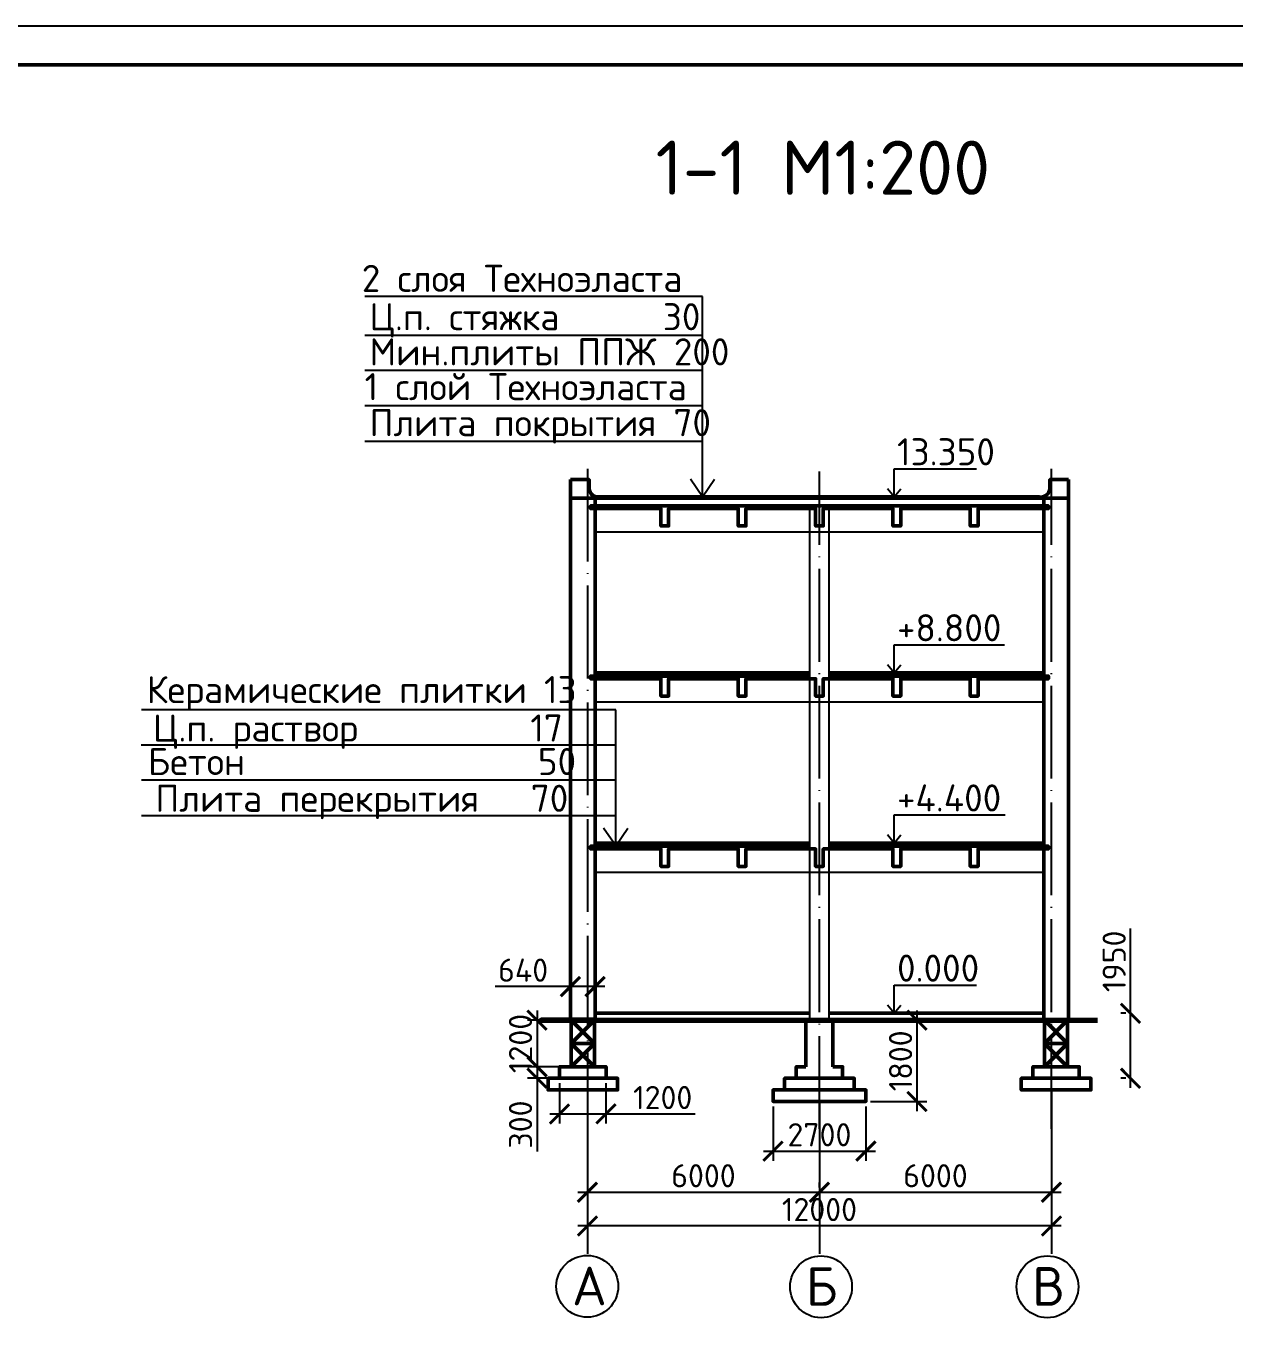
# Model space of a CAD drawing. Header units: millimetres. Extents: x -258556 to -95372, y 16759 to 83599.
# Drawn here: x -127757.5 to -127601.2, y 41836 to 42005.4 of the extents above; entities that cross this region are included whole.
import ezdxf

# ---------------------------------------------------------------- set-up
doc = ezdxf.new("R2010")
doc.units = ezdxf.units.MM
doc.header["$LTSCALE"] = 0.5
doc.linetypes.add('ACAD_ISO04W100', pattern=[30, 24, -3, 0, -3])
for name, color, linetype, lineweight in [('0.25-STAMP', 10, 'Continuous', 25), ('0.3-STAMP', 7, 'Continuous', 30), ('ТОЛСТЫЕ', 1, 'Continuous', 50), ('ТОНКИЕе', 7, 'Continuous', 25)]:
    doc.layers.add(name, color=color, linetype=linetype, lineweight=lineweight)
for name, color, linetype in [('оси', 7, 'ACAD_ISO04W100'), ('размеры', 7, 'Continuous'), ('Тонкий', 7, 'Continuous')]:
    doc.layers.add(name, color=color, linetype=linetype)
doc.styles.add('3.5', font='isocpeur.ttf', dxfattribs={"height": 3.5})
doc.styles.add('Наклонный 5', font='isocpeur.ttf', dxfattribs={"oblique": 15, "height": 7})
doc.styles.add('Наклонный3.5', font='isocpeur.ttf', dxfattribs={"height": 3})
doc.dimstyles.new('СТРОИТЕЛЬНЫЙ', dxfattribs={"dimtxt": 3.5, "dimasz": 2.5, "dimexe": 1.25, "dimexo": 0.625, "dimtad": 1, "dimdec": 0, "dimlfac": 100, "dimdsep": 46, "dimtxsty": 'Наклонный3.5', "dimblk1": 'ARCHTICK', "dimblk2": 'ARCHTICK', "dimsah": 1, "dimcen": 0, "dimdle": 1.25, "dimadec": 0, "dimazin": 0, "dimtfac": 0.75, "dimtdec": 0, "dimtmove": 0, "dimatfit": 3, "dimldrblk": 'ARCHTICK', "dimfxl": 1, "dimtolj": 1, "dimtzin": 0, "dimarcsym": 0})

# ---------------------------------------------------------------- blocks, each defined once
blk = doc.blocks.new('_ArchTick')
at = {"color": 0, "linetype": 'ByBlock', "const_width": 0.15}
blk.add_lwpolyline([(-0.5, -0.5), (0.5, 0.5)], dxfattribs=at)
blk = doc.blocks.new('*D637')
at = {"layer": 'Defpoints', "color": 0, "transparency": 16777216}
for p in [(-127687.15, 41876.89), (-127691.47, 41870.89), (-127687.05, 41870.89)]:
    blk.add_point(p, dxfattribs=at)
at = {"layer": 'размеры', "color": 0, "lineweight": -2, "transparency": 16777216}
for p, q in [((-127691.47, 41878.14), (-127691.47, 41869.64)), ((-127687.77, 41876.89), (-127692.72, 41876.89)), ((-127687.67, 41870.89), (-127692.72, 41870.89))]:
    blk.add_line(p, q, dxfattribs=at)
at = {"layer": 'размеры', "color": 0, "lineweight": -2, "transparency": 16777216, "xscale": 2.5, "yscale": 2.5, "zscale": 2.5}
for p, rotation in [((-127691.47, 41876.89), 90), ((-127691.47, 41870.89), 270)]:
    blk.add_blockref('_ArchTick', p, dxfattribs=dict(at, rotation=rotation))
at = {"layer": 'размеры', "color": 0, "transparency": 16777216, "insert": (-127693.6, 41873.89), "char_height": 3, "attachment_point": 5, "rotation": 90, "style": 'Наклонный3.5'}
blk.add_mtext('\\A1;1200', dxfattribs=at)
blk = doc.blocks.new('*D638')
at = {"layer": 'Defpoints', "color": 0, "transparency": 16777216}
for p in [(-127688.55, 41870.89), (-127691.47, 41869.39), (-127688.55, 41869.39)]:
    blk.add_point(p, dxfattribs=at)
at = {"layer": 'размеры', "color": 0, "lineweight": -2, "transparency": 16777216}
for p, q in [((-127691.47, 41872.14), (-127691.47, 41869.39)), ((-127689.17, 41870.89), (-127692.72, 41870.89)), ((-127689.17, 41869.39), (-127692.72, 41869.39)), ((-127691.47, 41869.39), (-127691.47, 41859.94))]:
    blk.add_line(p, q, dxfattribs=at)
at = {"layer": 'размеры', "color": 0, "lineweight": -2, "transparency": 16777216, "xscale": 2.5, "yscale": 2.5, "zscale": 2.5}
for p, rotation in [((-127691.47, 41870.89), 90), ((-127691.47, 41869.39), 270)]:
    blk.add_blockref('_ArchTick', p, dxfattribs=dict(at, rotation=rotation))
at = {"layer": 'размеры', "color": 0, "transparency": 16777216, "insert": (-127693.6, 41863.41), "char_height": 3, "attachment_point": 5, "rotation": 90, "style": 'Наклонный3.5'}
blk.add_mtext('\\A1;300', dxfattribs=at)
blk = doc.blocks.new('*D639')
at = {"layer": 'Defpoints', "color": 0, "transparency": 16777216}
for p in [(-127688.55, 41869.39), (-127682.55, 41869.39), (-127682.55, 41864.78)]:
    blk.add_point(p, dxfattribs=at)
at = {"layer": 'размеры', "color": 0, "lineweight": -2, "transparency": 16777216}
for p, q in [((-127688.55, 41868.76), (-127688.55, 41863.53)), ((-127682.55, 41868.76), (-127682.55, 41863.53)), ((-127689.8, 41864.78), (-127682.55, 41864.78)), ((-127682.55, 41864.78), (-127671, 41864.78))]:
    blk.add_line(p, q, dxfattribs=at)
at = {"layer": 'размеры', "color": 0, "lineweight": -2, "transparency": 16777216, "xscale": 2.5, "yscale": 2.5, "zscale": 2.5, "rotation": 180}
blk.add_blockref('_ArchTick', (-127688.55, 41864.78), dxfattribs=at)
at = {"layer": 'размеры', "color": 0, "lineweight": -2, "transparency": 16777216, "xscale": 2.5, "yscale": 2.5, "zscale": 2.5}
blk.add_blockref('_ArchTick', (-127682.55, 41864.78), dxfattribs=at)
at = {"layer": 'размеры', "color": 0, "transparency": 16777216, "insert": (-127675.22, 41866.9), "char_height": 3, "attachment_point": 5, "style": 'Наклонный3.5'}
blk.add_mtext('\\A1;1200', dxfattribs=at)
blk = doc.blocks.new('*D640')
at = {"layer": 'Defpoints', "color": 0, "transparency": 16777216}
for p in [(-127684.95, 41857.21), (-127654.95, 41857.21), (-127654.95, 41854.66)]:
    blk.add_point(p, dxfattribs=at)
at = {"layer": 'размеры', "color": 0, "lineweight": -2, "transparency": 16777216}
for p, q in [((-127684.95, 41856.59), (-127684.95, 41853.41)), ((-127654.95, 41856.59), (-127654.95, 41853.41)), ((-127686.2, 41854.66), (-127653.7, 41854.66))]:
    blk.add_line(p, q, dxfattribs=at)
at = {"layer": 'размеры', "color": 0, "lineweight": -2, "transparency": 16777216, "xscale": 2.5, "yscale": 2.5, "zscale": 2.5, "rotation": 180}
blk.add_blockref('_ArchTick', (-127684.95, 41854.66), dxfattribs=at)
at = {"layer": 'размеры', "color": 0, "lineweight": -2, "transparency": 16777216, "xscale": 2.5, "yscale": 2.5, "zscale": 2.5}
blk.add_blockref('_ArchTick', (-127654.95, 41854.66), dxfattribs=at)
at = {"layer": 'размеры', "color": 0, "transparency": 16777216, "insert": (-127669.95, 41856.79), "char_height": 3, "attachment_point": 5, "style": 'Наклонный3.5'}
blk.add_mtext('\\A1;6000 ', dxfattribs=at)
blk = doc.blocks.new('*D641')
at = {"layer": 'Defpoints', "color": 0, "transparency": 16777216}
for p in [(-127624.95, 41857.21), (-127654.95, 41854.66), (-127624.95, 41854.66)]:
    blk.add_point(p, dxfattribs=at)
at = {"layer": 'размеры', "color": 0, "lineweight": -2, "transparency": 16777216}
for p, q in [((-127654.95, 41855.29), (-127654.95, 41855.91)), ((-127624.95, 41856.59), (-127624.95, 41853.41)), ((-127656.2, 41854.66), (-127623.7, 41854.66))]:
    blk.add_line(p, q, dxfattribs=at)
at = {"layer": 'размеры', "color": 0, "lineweight": -2, "transparency": 16777216, "xscale": 2.5, "yscale": 2.5, "zscale": 2.5, "rotation": 180}
blk.add_blockref('_ArchTick', (-127654.95, 41854.66), dxfattribs=at)
at = {"layer": 'размеры', "color": 0, "lineweight": -2, "transparency": 16777216, "xscale": 2.5, "yscale": 2.5, "zscale": 2.5}
blk.add_blockref('_ArchTick', (-127624.95, 41854.66), dxfattribs=at)
at = {"layer": 'размеры', "color": 0, "transparency": 16777216, "insert": (-127639.95, 41856.79), "char_height": 3, "attachment_point": 5, "style": 'Наклонный3.5'}
blk.add_mtext('\\A1;6000', dxfattribs=at)
blk = doc.blocks.new('*D642')
at = {"layer": 'Defpoints', "color": 0, "transparency": 16777216}
for p in [(-127684.95, 41854.66), (-127624.95, 41854.66), (-127684.95, 41850.3)]:
    blk.add_point(p, dxfattribs=at)
at = {"layer": 'размеры', "color": 0, "lineweight": -2, "transparency": 16777216}
for p, q in [((-127684.95, 41854.04), (-127684.95, 41849.05)), ((-127624.95, 41854.04), (-127624.95, 41849.05)), ((-127623.7, 41850.3), (-127686.2, 41850.3))]:
    blk.add_line(p, q, dxfattribs=at)
at = {"layer": 'размеры', "color": 0, "lineweight": -2, "transparency": 16777216, "xscale": 2.5, "yscale": 2.5, "zscale": 2.5, "rotation": 180}
blk.add_blockref('_ArchTick', (-127684.95, 41850.3), dxfattribs=at)
at = {"layer": 'размеры', "color": 0, "lineweight": -2, "transparency": 16777216, "xscale": 2.5, "yscale": 2.5, "zscale": 2.5}
blk.add_blockref('_ArchTick', (-127624.95, 41850.3), dxfattribs=at)
at = {"layer": 'размеры', "color": 0, "transparency": 16777216, "insert": (-127654.95, 41852.42), "char_height": 3, "attachment_point": 5, "style": 'Наклонный3.5'}
blk.add_mtext('\\A1;12000', dxfattribs=at)
blk = doc.blocks.new('*D643')
at = {"layer": 'Defpoints', "color": 0, "transparency": 16777216}
for p in [(-127687.15, 41881.25), (-127683.95, 41877.79), (-127687.15, 41876.89)]:
    blk.add_point(p, dxfattribs=at)
at = {"layer": 'размеры', "color": 0, "lineweight": -2, "transparency": 16777216}
for p, q in [((-127687.15, 41877.51), (-127687.15, 41882.5)), ((-127683.95, 41878.41), (-127683.95, 41882.5)), ((-127687.15, 41881.25), (-127696.9, 41881.25)), ((-127682.7, 41881.25), (-127687.15, 41881.25))]:
    blk.add_line(p, q, dxfattribs=at)
at = {"layer": 'размеры', "color": 0, "lineweight": -2, "transparency": 16777216, "xscale": 2.5, "yscale": 2.5, "zscale": 2.5, "rotation": 180}
blk.add_blockref('_ArchTick', (-127687.15, 41881.25), dxfattribs=at)
at = {"layer": 'размеры', "color": 0, "lineweight": -2, "transparency": 16777216, "xscale": 2.5, "yscale": 2.5, "zscale": 2.5}
blk.add_blockref('_ArchTick', (-127683.95, 41881.25), dxfattribs=at)
at = {"layer": 'размеры', "color": 0, "transparency": 16777216, "insert": (-127693.27, 41883.37), "char_height": 3, "attachment_point": 5, "style": 'Наклонный3.5'}
blk.add_mtext('\\A1;640', dxfattribs=at)
blk = doc.blocks.new('*D644')
at = {"layer": 'Defpoints', "color": 0, "transparency": 16777216}
for p in [(-127614.72, 41877.79), (-127614.72, 41877.79), (-127614.72, 41869.39)]:
    blk.add_point(p, dxfattribs=at)
at = {"layer": 'размеры', "color": 0, "lineweight": -2, "transparency": 16777216}
for p, q in [((-127614.72, 41877.79), (-127614.72, 41888.74)), ((-127615.34, 41877.79), (-127615.97, 41877.79)), ((-127614.72, 41868.14), (-127614.72, 41877.79)), ((-127615.34, 41869.39), (-127615.97, 41869.39))]:
    blk.add_line(p, q, dxfattribs=at)
at = {"layer": 'размеры', "color": 0, "lineweight": -2, "transparency": 16777216, "xscale": 2.5, "yscale": 2.5, "zscale": 2.5}
for p, rotation in [((-127614.72, 41877.79), 90), ((-127614.72, 41869.39), 270)]:
    blk.add_blockref('_ArchTick', p, dxfattribs=dict(at, rotation=rotation))
at = {"layer": 'размеры', "color": 0, "transparency": 16777216, "insert": (-127616.84, 41884.51), "char_height": 3, "attachment_point": 5, "rotation": 90, "style": 'Наклонный3.5'}
blk.add_mtext('\\A1;1950', dxfattribs=at)
blk = doc.blocks.new('*D660')
at = {"layer": 'Defpoints', "color": 0, "transparency": 16777216}
for p in [(-127660.95, 41866.39), (-127648.95, 41866.39), (-127648.95, 41859.97)]:
    blk.add_point(p, dxfattribs=at)
at = {"layer": 'размеры', "color": 0, "lineweight": -2, "transparency": 16777216}
for p, q in [((-127660.95, 41865.76), (-127660.95, 41858.72)), ((-127648.95, 41865.76), (-127648.95, 41858.72)), ((-127662.2, 41859.97), (-127647.7, 41859.97))]:
    blk.add_line(p, q, dxfattribs=at)
at = {"layer": 'размеры', "color": 0, "lineweight": -2, "transparency": 16777216, "xscale": 2.5, "yscale": 2.5, "zscale": 2.5, "rotation": 180}
blk.add_blockref('_ArchTick', (-127660.95, 41859.97), dxfattribs=at)
at = {"layer": 'размеры', "color": 0, "lineweight": -2, "transparency": 16777216, "xscale": 2.5, "yscale": 2.5, "zscale": 2.5}
blk.add_blockref('_ArchTick', (-127648.95, 41859.97), dxfattribs=at)
at = {"layer": 'размеры', "color": 0, "transparency": 16777216, "insert": (-127654.95, 41862.09), "char_height": 3, "attachment_point": 5, "style": 'Наклонный3.5'}
blk.add_mtext('\\A1;2700', dxfattribs=at)
blk = doc.blocks.new('*D661')
at = {"layer": 'Defpoints', "color": 0, "transparency": 16777216}
for p in [(-127654.95, 41876.89), (-127642.33, 41876.89), (-127648.95, 41866.39)]:
    blk.add_point(p, dxfattribs=at)
at = {"layer": 'размеры', "color": 0, "lineweight": -2, "transparency": 16777216}
for p, q in [((-127642.33, 41865.14), (-127642.33, 41878.14)), ((-127654.32, 41876.89), (-127641.08, 41876.89)), ((-127648.33, 41866.39), (-127641.08, 41866.39))]:
    blk.add_line(p, q, dxfattribs=at)
at = {"layer": 'размеры', "color": 0, "lineweight": -2, "transparency": 16777216, "xscale": 2.5, "yscale": 2.5, "zscale": 2.5}
for p, rotation in [((-127642.33, 41876.89), 90), ((-127642.33, 41866.39), 270)]:
    blk.add_blockref('_ArchTick', p, dxfattribs=dict(at, rotation=rotation))
at = {"layer": 'размеры', "color": 0, "transparency": 16777216, "insert": (-127644.46, 41871.64), "char_height": 3, "attachment_point": 5, "rotation": 90, "style": 'Наклонный3.5'}
blk.add_mtext('\\A1;1800', dxfattribs=at)

msp = doc.modelspace()

# ---------------------------------------------------------------- linework, layer by layer
at = {"layer": '0.25-STAMP', "color": 7}
msp.add_lwpolyline([(-127994.22469, 41411.39759), (-127153.22469, 41411.39759), (-127153.22469, 42005.39759), (-127994.22469, 42005.39759), (-127994.22469, 41411.39759)], dxfattribs=at)
at = {"layer": '0.3-STAMP', "color": 7, "lineweight": 50}
msp.add_lwpolyline([(-127974.22469, 41416.39759), (-127158.22469, 41416.39759), (-127158.22469, 42000.39759), (-127974.22469, 42000.39759), (-127974.22469, 41416.39759)], dxfattribs=at)
at = {"layer": 'оси', "color": 7}
for points in [[(-127684.94707, 41948.18866), (-127684.94707, 41850.29529)], [(-127624.94707, 41862.84531), (-127624.94707, 41862.84531), (-127624.94707, 41948.1884)], [(-127654.94707, 41862.84531), (-127654.94707, 41862.84531), (-127654.94707, 41947.82574)]]:
    msp.add_lwpolyline(points, dxfattribs=at)
at = {"layer": 'оси', "color": 7, "linetype": 'ByBlock'}
for points in [[(-127683.94707, 41943.03986), (-127683.93439, 41940.03989), (-127625.94707, 41940.03989)], [(-127683.94707, 41921.03986), (-127683.93439, 41918.03989), (-127625.94707, 41918.03989)], [(-127683.94707, 41899.03986), (-127683.93439, 41896.03989), (-127625.94707, 41896.03989)]]:
    msp.add_lwpolyline(points, dxfattribs=at)
at = {"layer": 'ТОЛСТЫЕ', "color": 7}
for points in [[(-127687.14707, 41876.88986), (-127687.14707, 41876.88986), (-127687.14707, 41946.78986)], [(-127687.14707, 41946.78986), (-127684.74707, 41946.78986), (-127684.74707, 41945.66486), (-127684.74707, 41945.66486)], [(-127622.74707, 41946.78986), (-127625.14707, 41946.78986), (-127625.14707, 41945.66486), (-127625.14707, 41945.66486)], [(-127622.74707, 41876.88986), (-127622.74707, 41876.88986), (-127622.74707, 41946.78986)], [(-127683.94707, 41944.38986), (-127687.02953, 41944.38986), (-127687.14707, 41944.38986)], [(-127625.94707, 41944.59463), (-127625.94707, 41943.38986), (-127684.54707, 41943.38986), (-127684.54707, 41943.03986), (-127675.44707, 41943.03986)], [(-127653.69707, 41943.38986), (-127625.34707, 41943.38986), (-127625.34707, 41943.03986), (-127634.44707, 41943.03986), (-127634.44707, 41940.78986), (-127635.44707, 41940.78986), (-127635.44707, 41943.03986), (-127644.44707, 41943.03986), (-127644.44707, 41940.78986), (-127645.44707, 41940.78986), (-127645.44707, 41943.03986), (-127654.44707, 41943.03986), (-127654.44707, 41940.78986), (-127655.44707, 41940.78986), (-127655.44707, 41943.03986), (-127664.44707, 41943.03986), (-127664.44707, 41940.78986), (-127665.44707, 41940.78986), (-127665.44707, 41943.03986), (-127674.44707, 41943.03986), (-127674.44707, 41940.78986), (-127675.44707, 41940.78986), (-127675.44707, 41943.03986), (-127684.54707, 41943.03986), (-127684.54707, 41943.38986)], [(-127683.94707, 41944.13986), (-127683.94707, 41944.53986), (-127656.19707, 41944.53986)], [(-127683.94707, 41944.53986), (-127683.94707, 41944.38986), (-127625.94707, 41944.38986)], [(-127683.94707, 41943.38986), (-127683.94707, 41944.53986), (-127626.55184, 41944.53986)], [(-127656.19707, 41921.78986), (-127683.94707, 41921.78986), (-127683.94707, 41923.98986), (-127683.94707, 41921.78986), (-127683.94707, 41943.03986)], [(-127674.44707, 41943.03986), (-127665.44707, 41943.03986)], [(-127625.94707, 41944.38986), (-127625.94707, 41944.38986)], [(-127625.94707, 41944.38986), (-127622.74707, 41944.38986)], [(-127625.94707, 41943.63986), (-127625.94707, 41943.49626)], [(-127625.94707, 41899.38986), (-127625.94707, 41943.03986)], [(-127683.94707, 41899.38986), (-127683.94707, 41942.28986)], [(-127656.19707, 41921.38986), (-127683.94707, 41921.38986), (-127684.54707, 41921.38986), (-127684.54707, 41921.03986), (-127675.44707, 41921.03986)], [(-127684.54707, 41921.38986), (-127656.19707, 41921.38986)], [(-127653.69707, 41921.38986), (-127625.34707, 41921.38986), (-127625.34707, 41921.03986), (-127634.44707, 41921.03986), (-127634.44707, 41918.78986), (-127635.44707, 41918.78986), (-127635.44707, 41921.03986), (-127644.44707, 41921.03986), (-127644.44707, 41918.78986), (-127645.44707, 41918.78986), (-127645.44707, 41921.03986), (-127654.44707, 41921.03986), (-127654.44707, 41918.78986), (-127655.44707, 41918.78986), (-127655.44707, 41921.03986), (-127664.44707, 41921.03986), (-127664.44707, 41918.78986), (-127665.44707, 41918.78986), (-127665.44707, 41921.03986), (-127674.44707, 41921.03986), (-127674.44707, 41918.78986), (-127675.44707, 41918.78986), (-127675.44707, 41921.03986), (-127684.54707, 41921.03986), (-127684.54707, 41921.38986)], [(-127683.94707, 41921.38986), (-127683.94707, 41921.78986), (-127656.19707, 41921.78986)], [(-127683.94707, 41921.78986), (-127683.94707, 41921.63986), (-127656.19707, 41921.63986)], [(-127654.44707, 41921.03986), (-127645.44707, 41921.03986)], [(-127653.69707, 41899.78986), (-127625.94707, 41899.78986), (-127625.94707, 41921.78986), (-127653.69707, 41921.78986)], [(-127625.94707, 41921.78986), (-127625.94707, 41921.38986), (-127653.69707, 41921.38986)], [(-127653.69707, 41921.63986), (-127625.94707, 41921.63986)], [(-127684.54707, 41899.38986), (-127656.19707, 41899.38986)], [(-127653.69707, 41899.38986), (-127625.34707, 41899.38986), (-127625.34707, 41899.03986), (-127634.44707, 41899.03986), (-127634.44707, 41896.78986), (-127635.44707, 41896.78986), (-127635.44707, 41899.03986), (-127644.44707, 41899.03986), (-127644.44707, 41896.78986), (-127645.44707, 41896.78986), (-127645.44707, 41899.03986), (-127654.44707, 41899.03986), (-127654.44707, 41896.78986), (-127655.44707, 41896.78986), (-127655.44707, 41899.03986), (-127664.44707, 41899.03986), (-127664.44707, 41896.78986), (-127665.44707, 41896.78986), (-127665.44707, 41899.03986), (-127674.44707, 41899.03986), (-127674.44707, 41896.78986), (-127675.44707, 41896.78986), (-127675.44707, 41899.03986), (-127684.54707, 41899.03986), (-127684.54707, 41899.38986)], [(-127656.19707, 41899.38986), (-127683.94707, 41899.38986), (-127684.54707, 41899.38986), (-127684.54707, 41899.03986), (-127675.44707, 41899.03986)], [(-127683.94707, 41899.38986), (-127683.94707, 41899.78986), (-127656.19707, 41899.78986)], [(-127683.94707, 41899.78986), (-127683.94707, 41899.63986), (-127656.19707, 41899.63986)], [(-127683.94707, 41877.78986), (-127683.94707, 41877.78986), (-127683.94707, 41899.03986)], [(-127683.94707, 41876.88986), (-127683.94707, 41899.03986)], [(-127674.44707, 41899.03986), (-127665.44707, 41899.03986)], [(-127664.44707, 41899.03986), (-127655.44707, 41899.03986)], [(-127654.44707, 41899.03986), (-127645.44707, 41899.03986)], [(-127625.94707, 41899.78986), (-127625.94707, 41899.38986), (-127653.69707, 41899.38986)], [(-127653.69707, 41899.63986), (-127625.94707, 41899.63986)], [(-127644.44707, 41899.03986), (-127635.44707, 41899.03986)], [(-127634.44707, 41899.03986), (-127625.94707, 41899.03986), (-127625.34707, 41899.03986), (-127625.34707, 41899.38986), (-127625.94707, 41899.38986)], [(-127625.94707, 41876.88986), (-127625.94707, 41876.88986), (-127625.94707, 41899.03986)], [(-127683.94707, 41877.78986), (-127656.19707, 41877.78986)], [(-127653.69707, 41877.78986), (-127625.94707, 41877.78986)], [(-127687.04707, 41873.88986), (-127687.04707, 41876.88986), (-127684.04707, 41876.88986), (-127684.04707, 41873.88986), (-127687.04707, 41873.88986), (-127684.04707, 41876.88986), (-127687.04707, 41876.88986), (-127687.04707, 41873.88986), (-127684.04707, 41873.88986), (-127687.04707, 41876.88986), (-127687.04707, 41873.88986), (-127687.04707, 41870.88986), (-127684.04707, 41870.88986), (-127684.04707, 41873.88986), (-127687.04707, 41870.88986), (-127687.04707, 41873.88986), (-127684.04707, 41870.88986)], [(-127656.19707, 41876.88986), (-127656.69707, 41876.88986), (-127656.69707, 41870.88986)], [(-127653.69707, 41876.88986), (-127653.19707, 41876.88986), (-127653.19707, 41870.88986)], [(-127625.85643, 41873.88986), (-127625.85643, 41876.88986), (-127622.85643, 41876.88986), (-127622.85643, 41873.88986), (-127625.85643, 41873.88986), (-127622.85643, 41876.88986), (-127625.85643, 41876.88986), (-127625.85643, 41873.88986), (-127622.85643, 41873.88986), (-127625.85643, 41876.88986), (-127625.85643, 41873.88986), (-127625.85643, 41870.88986), (-127622.85643, 41870.88986), (-127622.85643, 41873.88986), (-127625.85643, 41870.88986), (-127625.85643, 41873.88986), (-127622.85643, 41870.88986)], [(-127682.54707, 41870.88986), (-127688.54707, 41870.88986), (-127688.54707, 41869.38986), (-127682.54707, 41869.38986), (-127682.54707, 41870.88986), (-127683.29707, 41870.88986)], [(-127656.69707, 41870.88986), (-127657.95033, 41870.88986), (-127657.95033, 41869.38986), (-127651.95033, 41869.38986), (-127651.95033, 41870.88986), (-127652.70033, 41870.88986)], [(-127651.95033, 41870.88986), (-127653.19707, 41870.88986)], [(-127621.35643, 41870.88986), (-127627.35643, 41870.88986), (-127627.35643, 41869.38986), (-127621.35643, 41869.38986), (-127621.35643, 41870.88986), (-127622.10643, 41870.88986)], [(-127682.54707, 41869.38986), (-127690.04707, 41869.38986), (-127690.04707, 41867.88986), (-127681.04707, 41867.88986), (-127681.04707, 41869.38986), (-127683.29707, 41869.38986)], [(-127651.95033, 41869.38986), (-127659.45033, 41869.38986), (-127659.45033, 41867.88986), (-127650.45033, 41867.88986), (-127650.45033, 41869.38986), (-127652.70033, 41869.38986)], [(-127621.35643, 41869.38986), (-127628.85643, 41869.38986), (-127628.85643, 41867.88986), (-127619.85643, 41867.88986), (-127619.85643, 41869.38986), (-127622.10643, 41869.38986)], [(-127651.95033, 41867.88986), (-127660.95033, 41867.88986), (-127660.95033, 41866.38986), (-127648.95033, 41866.38986), (-127648.95033, 41867.88986), (-127652.70033, 41867.88986)]]:
    msp.add_lwpolyline(points, dxfattribs=at)
for centre, start, end in [((-127683.53859, 41945.73887), 185.9213708, 279.2971087), ((-127626.35556, 41945.73887), 260.7028913, 354.0786292)]:
    msp.add_arc(centre, 1.21497, start, end, dxfattribs=at)
at = {"layer": 'ТОНКИЕе', "color": 7}
for points in [[(-127656.19707, 41876.88986), (-127656.19707, 41876.88986), (-127656.19707, 41943.03986)], [(-127653.69707, 41876.88986), (-127653.69707, 41876.88986), (-127653.69707, 41943.03986)], [(-127683.94707, 41877.78986), (-127683.94707, 41876.88986), (-127625.94707, 41876.88986), (-127625.94707, 41877.78986)], [(-127656.19707, 41876.88986), (-127656.69707, 41876.88986)], [(-127624.94707, 41867.88986), (-127624.94707, 41846.68525)], [(-127654.94707, 41866.38986), (-127654.94707, 41846.68525)], [(-127684.94707, 41864.77739), (-127684.94707, 41846.68525)]]:
    msp.add_lwpolyline(points, dxfattribs=at)
at = {"layer": 'ТОНКИЕе', "color": 7, "lineweight": 70}
msp.add_lwpolyline([(-127683.94707, 41876.88986), (-127690.92264, 41876.88986), (-127618.97801, 41876.88986)], dxfattribs=at)
at = {"layer": 'ТОНКИЕе', "color": 7}
for centre in [(-127684.97505, 41842.49415), (-127654.74171, 41842.43541), (-127625.4677, 41842.43541)]:
    msp.add_circle(centre, 4, dxfattribs=at)
at = {"layer": 'Тонкий', "color": 7}
for p, q in [((-127670.07207, 41970.44481), (-127713.74173, 41970.44481)), ((-127670.07207, 41944.53986), (-127670.07207, 41970.44481)), ((-127670.07207, 41965.42562), (-127713.74173, 41965.42562)), ((-127670.07207, 41960.88036), (-127713.74173, 41960.88036)), ((-127670.07207, 41956.3351), (-127713.74173, 41956.3351)), ((-127670.07207, 41951.72666), (-127713.74173, 41951.72666)), ((-127645.29153, 41944.53986), (-127645.29153, 41948.1821)), ((-127645.29153, 41948.1821), (-127634.6331, 41948.1821)), ((-127670.07207, 41944.53986), (-127671.6377, 41946.83068)), ((-127670.07207, 41944.53986), (-127668.50645, 41946.83068)), ((-127645.29153, 41944.53986), (-127646.13899, 41945.59493)), ((-127645.29153, 41944.53986), (-127644.44406, 41945.59493)), ((-127645.29153, 41921.78986), (-127645.29153, 41925.4321)), ((-127645.29153, 41925.4321), (-127631.01842, 41925.4321)), ((-127645.29153, 41921.78986), (-127646.13899, 41922.84493)), ((-127645.29153, 41921.78986), (-127644.44406, 41922.84493)), ((-127681.28678, 41917.00825), (-127742.61917, 41917.00825)), ((-127681.28678, 41899.45491), (-127681.28678, 41917.00825)), ((-127681.28678, 41912.463), (-127742.67577, 41912.463)), ((-127681.28678, 41907.91774), (-127742.63094, 41907.91774)), ((-127681.28678, 41903.30929), (-127742.63094, 41903.30929)), ((-127645.29153, 41899.78986), (-127645.29153, 41903.4321)), ((-127645.29153, 41903.4321), (-127630.91757, 41903.4321)), ((-127681.28678, 41899.45491), (-127682.85241, 41901.74573)), ((-127681.28678, 41899.45491), (-127679.72116, 41901.74573)), ((-127645.29153, 41899.78986), (-127646.13899, 41900.84493)), ((-127645.29153, 41899.78986), (-127644.44406, 41900.84493)), ((-127645.29153, 41877.78986), (-127645.29153, 41881.4321)), ((-127645.29153, 41881.4321), (-127634.6331, 41881.4321)), ((-127645.29153, 41877.78986), (-127646.13899, 41878.84493)), ((-127645.29153, 41877.78986), (-127644.44406, 41878.84493))]:
    msp.add_line(p, q, dxfattribs=at)

# ---------------------------------------------------------------- texts
at = {"layer": 'ТОНКИЕе', "color": 7, "insert": (-127676.14546, 41990.60734), "char_height": 7, "width": 336.4736202, "attachment_point": 1, "style": '3.5'}
msp.add_mtext('1-1 М1:200', dxfattribs=at)
at = {"layer": 'ТОНКИЕе', "color": 7, "char_height": 5, "attachment_point": 1, "style": 'Наклонный 5'}
for s, insert in [('{\\Q0;А}', (-127686.94076, 41845.04738)), ('{\\Q0;Б}', (-127656.70742, 41844.98864)), ('{\\Q0;В}', (-127627.43341, 41844.98864))]:
    msp.add_mtext_dynamic_manual_height_columns(s, width=2.0862544, gutter_width=35, heights=[0], dxfattribs=dict(at, insert=insert))
at = {"layer": 'Тонкий', "color": 7, "style": '3.5'}
for s, p in [('2 слоя Техноэласта', (-127714.12577, 41971.04486)), ('Ц.п. стяжка      30', (-127713.12772, 41966.09306)), ('Мин.плиты ППЖ 200', (-127713.12772, 41961.5478)), ('1 слой Техноэласта', (-127713.76242, 41957.04921)), ('Плита покрытия 70', (-127713.12772, 41952.3941)), ('13.350', (-127644.91673, 41948.63142)), ('+8.800', (-127644.91673, 41925.88142)), ('Керамические плитки 13', (-127741.93464, 41917.88799)), ('Ц.п. раствор          17', (-127741.13102, 41912.9202)), ('Бетон                 50', (-127741.77718, 41908.58518)), ('Плита перекрытия   70', (-127740.82276, 41903.83568)), ('+4.400', (-127644.91673, 41903.88142)), ('0.000', (-127644.91673, 41881.88142))]:
    msp.add_text(s, height=3.5, dxfattribs=at).set_placement(p)

# ---------------------------------------------------------------- dimensions: what is measured, and where the dimension line sits
at = {"layer": 'размеры', "color": 7}
for base, p1, p2, text, picture, middle in [((-127614.71984, 41877.78986), (-127614.71984, 41869.38986), (-127614.71984, 41877.78986), '1950', '*D644', (-127616.84484, 41884.51486)), ((-127642.33405, 41876.88986), (-127648.95033, 41866.38986), (-127654.94707, 41876.88986), '1800', '*D661', (-127644.45905, 41871.63986)), ((-127691.47251, 41869.38986), (-127688.54707, 41870.88986), (-127688.54707, 41869.38986), '300', '*D638', (-127693.59751, 41863.41486))]:
    dim = msp.add_linear_dim(base=base, p1=p1, p2=p2, angle=90, text=text, dimstyle='СТРОИТЕЛЬНЫЙ', dxfattribs=at)
    dim.commit()
    dim.dimension.update_dxf_attribs({"geometry": picture, "text_midpoint": middle})
for base, p1, p2, text, picture, middle in [((-127687.14707, 41881.24858), (-127683.94707, 41877.78986), (-127687.14707, 41876.88986), '640', '*D643', (-127693.27207, 41883.37358)), ((-127654.94707, 41854.66001), (-127684.94707, 41857.21349), (-127654.94707, 41857.21349), '6000 ', '*D640', (-127669.94707, 41856.78501)), ((-127624.94707, 41854.66001), (-127654.94707, 41854.66001), (-127624.94707, 41857.21349), '6000', '*D641', (-127639.94707, 41856.78501)), ((-127684.94707, 41850.29529), (-127624.94707, 41854.66001), (-127684.94707, 41854.66001), '12000', '*D642', (-127654.94707, 41852.42029))]:
    dim = msp.add_linear_dim(base=base, p1=p1, p2=p2, text=text, dimstyle='СТРОИТЕЛЬНЫЙ', dxfattribs=at)
    dim.commit()
    dim.dimension.update_dxf_attribs({"geometry": picture, "text_midpoint": middle})
dim = msp.add_linear_dim(base=(-127691.47251, 41870.88986), p1=(-127687.14707, 41876.88986), p2=(-127687.04707, 41870.88986), angle=90, text='1200', dimstyle='СТРОИТЕЛЬНЫЙ', dxfattribs=at)
dim.commit()
dim.dimension.update_dxf_attribs({"geometry": '*D637', "text_midpoint": (-127691.47251, 41873.88986), "dimtype": 160})
for base, p1, p2, text, picture, middle in [((-127682.54707, 41864.77739), (-127688.54707, 41869.38986), (-127682.54707, 41869.38986), '1200', '*D639', (-127675.22207, 41864.77739)), ((-127648.95033, 41859.96655), (-127660.95033, 41866.38986), (-127648.95033, 41866.38986), '2700', '*D660', (-127654.95033, 41859.96655))]:
    dim = msp.add_linear_dim(base=base, p1=p1, p2=p2, text=text, dimstyle='СТРОИТЕЛЬНЫЙ', dxfattribs=at)
    dim.commit()
    dim.dimension.update_dxf_attribs({"geometry": picture, "text_midpoint": middle, "dimtype": 160})

doc.saveas('drawing.dxf')
